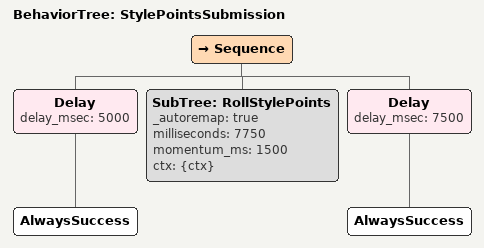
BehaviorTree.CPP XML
<root BTCPP_format="4" main_tree_to_execute="StylePointsSubmission">
    <BehaviorTree ID="StylePointsSubmission">
        <Sequence>
            <Delay delay_msec="5000"><AlwaysSuccess/></Delay>

            <!-- Only Rolls once, saw that in the test we had it rolling twice -->
            <SubTree ID="RollStylePoints" _autoremap="true" milliseconds="7750" momentum_ms="1500" ctx="{ctx}"/>

            <Delay delay_msec="7500"><AlwaysSuccess/></Delay>
        </Sequence>
    </BehaviorTree>
</root>
